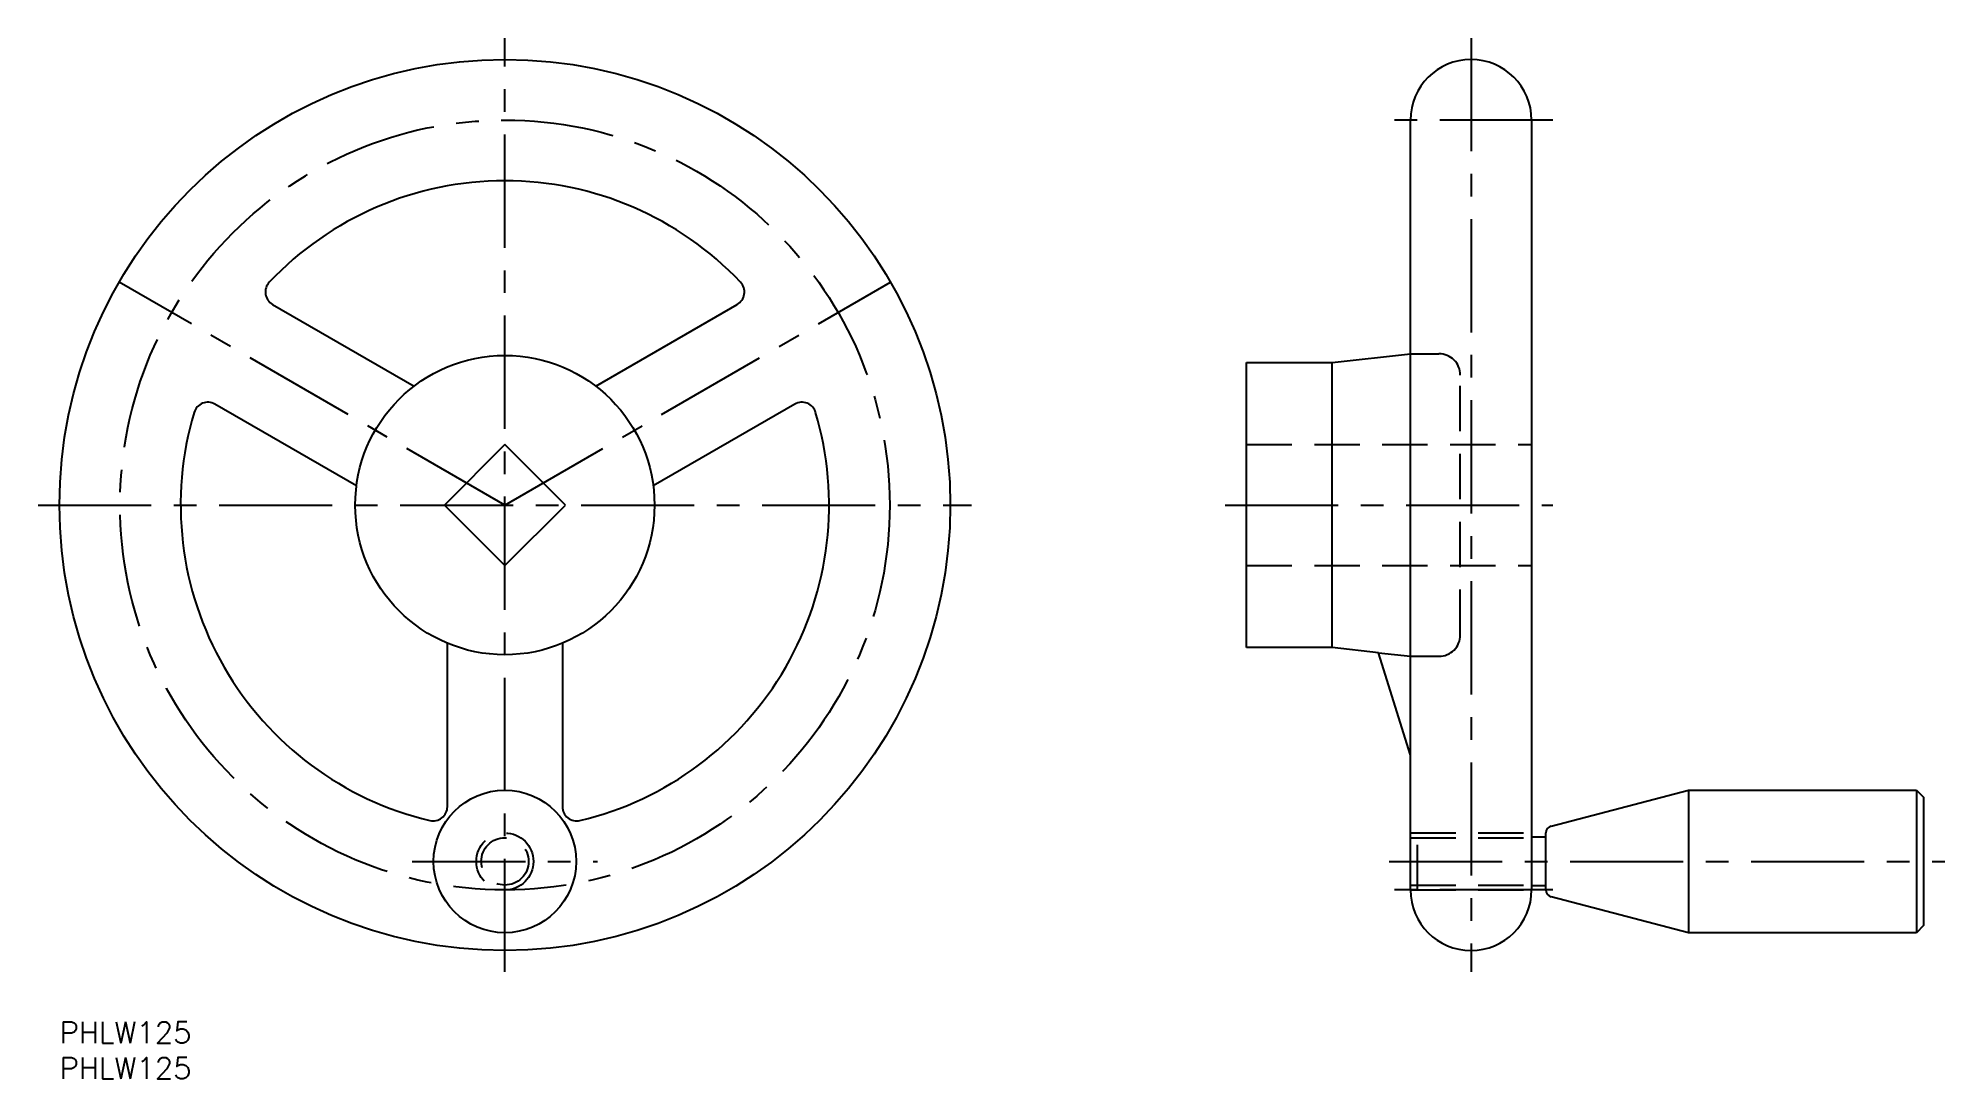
# Model space of a CAD drawing. Extents: x -3 to 265, y -8 to 138.
import ezdxf

# ---------------------------------------------------------------- set-up
doc = ezdxf.new("R2010")
doc.units = 0
doc.header["$LTSCALE"] = 0.5
doc.linetypes.add('CENTER', pattern=[50.8, 31.75, -6.35, 6.35, -6.35])
doc.linetypes.add('DASHED', pattern=[19.05, 12.7, -6.35])
for name, color, linetype in [('MSM_CENTER', 1, 'CENTER'), ('MSM_CONTINUOUS', 7, 'CONTINUOUS'), ('MSM_DASHED', 4, 'DASHED'), ('MSM_PART_NUMBER', 7, 'CONTINUOUS')]:
    doc.layers.add(name, color=color, linetype=linetype)
doc.styles.get("Standard").update_dxf_attribs({"font": 'txt.shx', "height": 3, "bigfont": 'bigfont.shx'})

# ---------------------------------------------------------------- blocks, each defined once
blk = doc.blocks.new('*U2')
at = {"layer": 'MSM_PART_NUMBER'}
blk.add_text('PHLW125', height=3, dxfattribs=at).set_placement((0, -3))
blk = doc.blocks.new('*U3')
at = {"layer": 'MSM_PART_NUMBER'}
blk.add_text('PHLW125', height=3, dxfattribs=at).set_placement((0, -8))

msp = doc.modelspace()

# ---------------------------------------------------------------- linework, layer by layer
at = {"layer": 'MSM_CENTER'}
for p, q in [((62.5, 7), (62.5, 138)), ((198.08, 138), (198.08, 7)), ((209.58, 126.5), (186.58, 126.5)), ((62.5, 72.5), (8.37, 103.75)), ((62.5, 72.5), (116.63, 103.75)), ((-3, 72.5), (128, 72.5)), ((163.58, 72.5), (209.58, 72.5)), ((49.5, 22.5), (75.5, 22.5)), ((186.58, 22.5), (264.58, 22.5)), ((209.58, 18.5), (186.58, 18.5))]:
    msp.add_line(p, q, dxfattribs=at)
msp.add_circle((62.5, 72.5), 54, dxfattribs=at)
at = {"layer": 'MSM_CONTINUOUS'}
for p, q in [((189.58, 18.5), (189.58, 126.5)), ((206.58, 126.5), (206.58, 18.5)), ((29.89, 100.65), (49.75, 89.19)), ((75.25, 89.19), (95.11, 100.65)), ((178.58, 92.5), (189.58, 93.72)), ((166.58, 52.5), (166.58, 92.5)), ((166.58, 92.5), (178.58, 92.5)), ((178.58, 52.5), (178.58, 92.5)), ((41.67, 75.2), (21.81, 86.67)), ((103.19, 86.67), (83.33, 75.2)), ((62.5, 80.99), (54.01, 72.5)), ((70.99, 72.5), (62.5, 80.99)), ((54.01, 72.5), (62.5, 64.01)), ((62.5, 64.01), (70.99, 72.5)), ((54.43, 30.18), (54.43, 53.11)), ((70.57, 53.11), (70.57, 30.18)), ((178.58, 52.5), (166.58, 52.5)), ((185.12, 51.77), (178.58, 52.5)), ((189.58, 37.41), (185.12, 51.77)), ((185.12, 51.77), (189.58, 51.28)), ((209.32, 27.47), (228.58, 32.5)), ((228.58, 32.5), (228.58, 12.5)), ((228.58, 32.5), (260.58, 32.5)), ((260.58, 32.5), (261.58, 31.5)), ((260.58, 32.5), (260.58, 12.5)), ((261.58, 31.5), (261.58, 13.5)), ((206.58, 25.94), (208.58, 25.94)), ((208.58, 18.5), (208.58, 26.5)), ((208.58, 19.06), (206.58, 19.06)), ((228.58, 12.5), (209.32, 17.53)), ((261.58, 13.5), (260.58, 12.5)), ((260.58, 12.5), (228.58, 12.5))]:
    msp.add_line(p, q, dxfattribs=at)
for centre, radius in [((62.5, 72.5), 62.5), ((62.5, 72.5), 21), ((62.5, 22.5), 10)]:
    msp.add_circle(centre, radius, dxfattribs=at)
for centre, radius, start, end in [((198.08, 126.5), 8.5, 0, 180), ((62.5, 72.5), 45.5, 43.3918, 136.6082), ((30.89, 102.38), 2, 136.6082, 240), ((94.11, 102.38), 2, 300, 43.3918), ((20.81, 84.93), 2, 60, 163.3918), ((104.19, 84.93), 2, 16.6082, 120), ((62.5, 72.5), 45.5, 163.3918, 256.6082), ((62.5, 72.5), 45.5, 283.3918, 16.6082), ((52.43, 30.18), 2, 256.6082, 0), ((72.57, 30.18), 2, 180, 283.3918), ((209.58, 26.5), 1, 104.6488, 180), ((198.08, 18.5), 8.5, 180, 0), ((209.58, 18.5), 1, 180, 255.3512)]:
    msp.add_arc(centre, radius, start, end, dxfattribs=at)
at = {"layer": 'MSM_DASHED'}
for p, q in [((189.58, 93.72), (193.58, 93.72)), ((196.58, 54.28), (196.58, 90.72)), ((166.58, 80.99), (206.58, 80.99)), ((166.58, 64.01), (206.58, 64.01)), ((189.58, 51.28), (193.58, 51.28)), ((189.58, 26.5), (206.58, 26.5)), ((189.58, 25.82), (206.58, 25.82)), ((190.58, 18.5), (190.58, 26.5)), ((189.58, 19.18), (206.58, 19.18)), ((189.58, 18.5), (206.58, 18.5))]:
    msp.add_line(p, q, dxfattribs=at)
for radius in [4, 3.32]:
    msp.add_circle((62.5, 22.5), radius, dxfattribs=at)
for centre, start, end in [((193.58, 90.72), 0, 90), ((193.58, 54.28), 270, 0)]:
    msp.add_arc(centre, 3, start, end, dxfattribs=at)

# ---------------------------------------------------------------- block references
at = {"layer": 'MSM_CONTINUOUS'}
for name in ['*U2', '*U3']:
    msp.add_blockref(name, (0, 0), dxfattribs=at)

doc.saveas('drawing.dxf')
